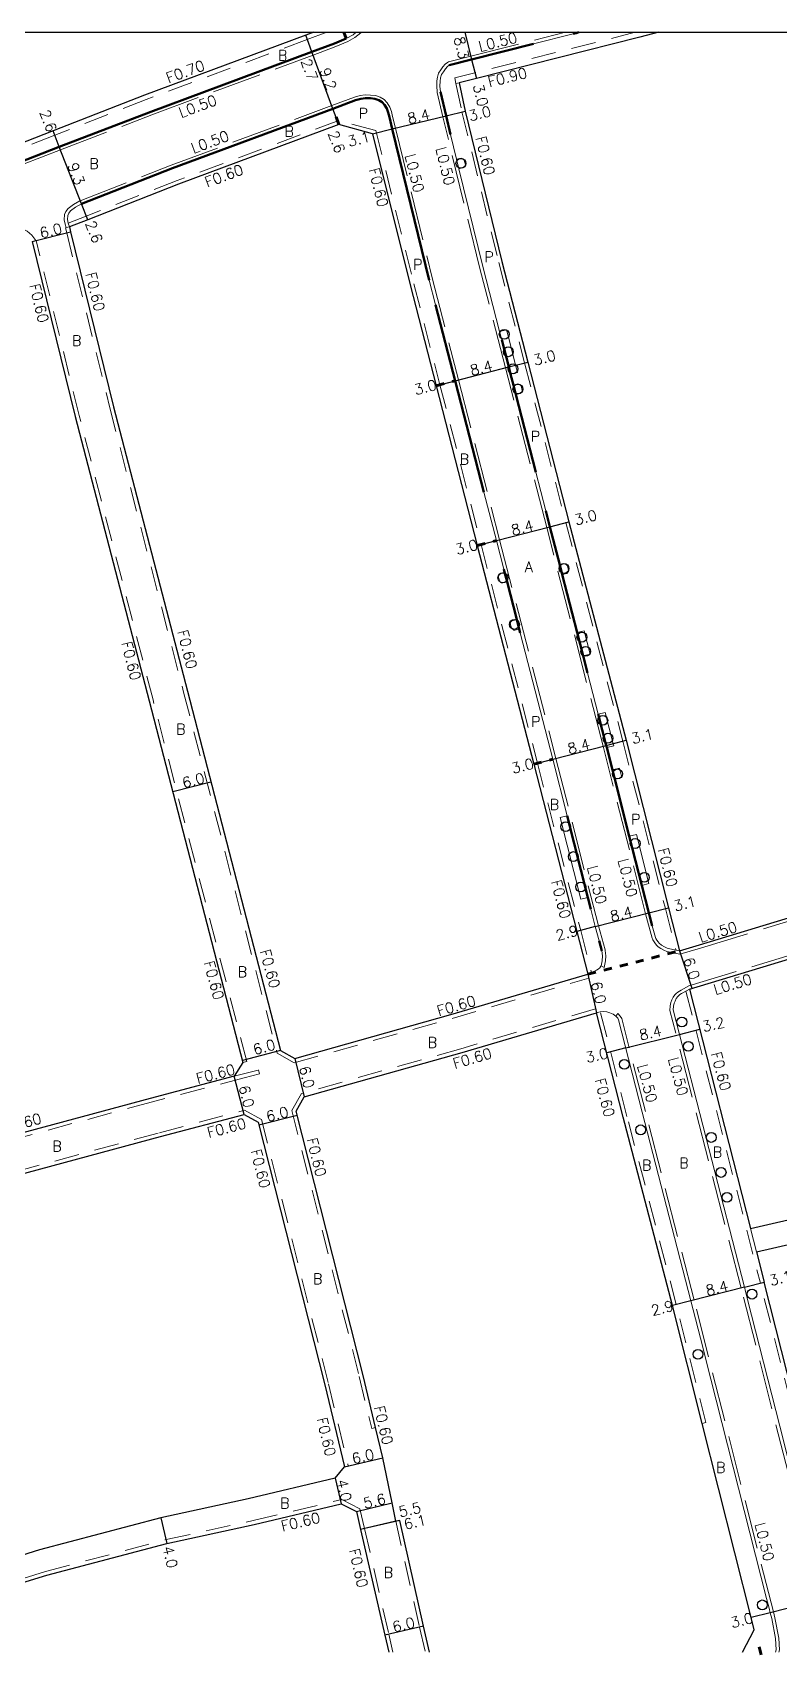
# Model space of a CAD drawing. Header units: metres. Extents: x -1600 to -800, y -111003 to -110400.
# Drawn here: x -1223.9 to -1110.2, y -110645.8 to -110400 of the extents above; entities that cross this region are included whole.
import ezdxf

# ---------------------------------------------------------------- set-up
doc = ezdxf.new("R2010")
doc.units = ezdxf.units.M
doc.header["$LTSCALE"] = 2.5
for name, pattern in [('22320', [2.5, 1.5, -1]), ('2233000', [4, 3, -1]), ('6301000', [1, 0.5, -0.5])]:
    doc.linetypes.add(name, pattern=pattern)
doc.layers.get('0').update_dxf_attribs({"color": 150, "lineweight": 50})
for name, color, linetype, lineweight in [('2101000', 177, 'Continuous', 30), ('2102000', 191, 'Continuous', 30), ('2213000', 6, 'Continuous', 9), ('2227000', 3, 'Continuous', 50), ('2232000', 4, '22320', 9), ('2233000', 62, '2233000', 9), ('2236000', 3, 'Continuous', 15), ('9201100', 215, 'Continuous', 30), ('9202200', 155, '6301000', 60), ('9203500', 155, 'Continuous', 30)]:
    doc.layers.add(name, color=color, linetype=linetype, lineweight=lineweight)
for name, color, linetype in [('2238000', 11, 'Continuous'), ('9201500', 222, 'Continuous'), ('9202100', 82, 'Continuous'), ('999', 7, 'Continuous')]:
    doc.layers.add(name, color=color, linetype=linetype)
doc.styles.add('Dm_Anotation', font='txt.shx', dxfattribs={"bigfont": 'pscdm.shx'})

# ---------------------------------------------------------------- blocks, each defined once
blk = doc.blocks.new('223800')
at = {"color": 0}
blk.add_circle((0, 0), 0.75, dxfattribs=at)

msp = doc.modelspace()

# ---------------------------------------------------------------- linework, layer by layer
at = {"layer": '2101000'}
for points in [[(-1181.05, -110400), (-1182.26, -110400.45), (-1206.8, -110409.55), (-1220.69, -110414.98), (-1235.82, -110420.89), (-1257.81, -110429.32), (-1261.45, -110430.84)], [(-1128.55, -110400), (-1131.45, -110400.76), (-1156.3, -110407.04), (-1158.92, -110407.7)], [(-1158.92, -110407.7), (-1158.01, -110411.99), (-1152.43, -110434.86), (-1148.49, -110450.13), (-1142.22, -110474.42), (-1133.54, -110507.65), (-1127.08, -110533.11), (-1125.39, -110539.67)], [(-1172.1, -110415.41), (-1177.22, -110414.04), (-1201.61, -110423.09), (-1215.42, -110428.49), (-1218.21, -110429.58)], [(-1172.1, -110415.41), (-1166.39, -110438.39), (-1162.43, -110453.73), (-1156.16, -110478.03), (-1147.59, -110511.27), (-1141.02, -110536.71), (-1139.34, -110543.21)], [(-1218.21, -110429.58), (-1218.02, -110430.35), (-1211.49, -110456.95), (-1200.27, -110500.16), (-1186.09, -110554.81)], [(-1223.85, -110431.78), (-1217.31, -110458.4), (-1206.07, -110501.67), (-1191.82, -110556.63)], [(-1125.39, -110539.67), (-1122.37, -110538.75), (-1100.82, -110532.22), (-1088.72, -110528.82), (-1082.8, -110527.16)], [(-1123.88, -110545.48), (-1099.14, -110537.98), (-1087.11, -110534.6), (-1082.8, -110533.41)], [(-1186.09, -110554.81), (-1183.93, -110556.05), (-1160.17, -110549.35), (-1139.34, -110543.21)], [(-1123.88, -110545.48), (-1114.61, -110581.89)], [(-1170.54, -110616.74), (-1171.65, -110612.14), (-1173.54, -110604.24), (-1183.74, -110564.03), (-1182.49, -110561.86), (-1158.49, -110555.11), (-1138.03, -110549.08)], [(-1114.05, -110642.89), (-1114.52, -110641.04), (-1121.97, -110611.51), (-1126.49, -110593.6), (-1133.98, -110564.97), (-1138.03, -110549.08)], [(-1191.82, -110556.63), (-1193.13, -110558.74), (-1205.91, -110562.09), (-1227.94, -110568.06), (-1229.8, -110568.62)], [(-1272.7, -110588.17), (-1244.62, -110579.36), (-1235.36, -110576.57), (-1228.06, -110574.36), (-1226.29, -110573.83), (-1204.37, -110567.89), (-1191.64, -110564.55), (-1189.51, -110565.69), (-1179.38, -110605.63), (-1176.37, -110618.14)], [(-1113.7, -110585.45), (-1112.53, -110590.05)], [(-1100.47, -110637.47), (-1106.39, -110614.2), (-1112.53, -110590.05)], [(-1168.55, -110626.4), (-1169.09, -110623.6), (-1170.54, -110616.74)], [(-1177.78, -110619.84), (-1176.37, -110618.14)], [(-1177.78, -110619.84), (-1191, -110622.98), (-1204.3, -110625.88), (-1222.77, -110630.76), (-1238.07, -110635.54)], [(-1258.85, -110646.31), (-1257.98, -110645.05), (-1257.73, -110644.98), (-1237.04, -110639.3), (-1221.66, -110634.6), (-1203.37, -110629.77), (-1190.13, -110626.88), (-1176.85, -110623.73), (-1174.53, -110624.91), (-1173.91, -110627.63), (-1170.22, -110643.7), (-1169.61, -110646.31)], [(-1163.42, -110646.31), (-1164.37, -110642.35), (-1167.96, -110626.26), (-1168.55, -110626.4)], [(-1115.82, -110646.31), (-1114.05, -110642.89)]]:
    msp.add_lwpolyline(points, dxfattribs=at)
at = {"layer": '2102000'}
for points in [[(-1114.61, -110581.89), (-1095.92, -110577.59)], [(-1113.7, -110585.45), (-1094.7, -110581.08)]]:
    msp.add_lwpolyline(points, dxfattribs=at)
at = {"layer": '2213000'}
for points in [[(-1176.12, -110400.95), (-1175.05, -110400.37), (-1174.59, -110400)], [(-1147.64, -110401.75), (-1141.6, -110400.23)], [(-1161.78, -110409.04), (-1161.84, -110408.17), (-1161.83, -110407.44), (-1161.75, -110406.93), (-1161.6, -110406.43), (-1161.31, -110406), (-1161.01, -110405.57), (-1160.72, -110405.21), (-1160.42, -110404.98)], [(-1152.45, -110446.77), (-1152.78, -110445.5), (-1155.34, -110435.59), (-1158.96, -110420.74), (-1159.32, -110419.28), (-1160.23, -110415.54)], [(-1218.21, -110429.58), (-1218.39, -110429), (-1218.52, -110428.47), (-1218.45, -110427.85), (-1218.3, -110427.5), (-1218.03, -110427.12), (-1217.3, -110426.6), (-1216.36, -110426.06)], [(-1163.48, -110437.66), (-1162.5, -110441.46)], [(-1145.74, -110472.78), (-1147.26, -110466.88)], [(-1152.14, -110481.61), (-1153.26, -110477.28), (-1155.15, -110469.94)], [(-1142.5, -110519.11), (-1144.68, -110510.52), (-1149.64, -110491.31)], [(-1137.77, -110503.68), (-1139.39, -110497.4)], [(-1137.63, -110538.12), (-1138.21, -110535.98), (-1138.89, -110533.32)], [(-1129.54, -110535.86), (-1129.06, -110537.62), (-1129, -110537.76), (-1128.84, -110538.05), (-1128.66, -110538.31), (-1128.5, -110538.49), (-1128.12, -110538.8), (-1127.7, -110539.05), (-1127.26, -110539.25), (-1127.13, -110539.31), (-1125.93, -110539.55), (-1125.39, -110539.67)], [(-1139.34, -110543.21), (-1138.79, -110542.97), (-1138.02, -110542.62), (-1137.77, -110542.44), (-1137.54, -110542.22), (-1137.36, -110541.98), (-1137.34, -110541.95), (-1137.25, -110541.7), (-1137.2, -110541.44), (-1137.17, -110541.18), (-1137.16, -110541.1), (-1137.13, -110540.54), (-1137.13, -110540.43), (-1137.21, -110539.66)], [(-1115.53, -110590.82), (-1126.39, -110548.65), (-1126.31, -110548.05), (-1126.2, -110547.61), (-1126.09, -110547.29), (-1125.9, -110546.93), (-1125.67, -110546.6), (-1125.57, -110546.49), (-1125.34, -110546.31), (-1125.08, -110546.16), (-1124.91, -110546.07), (-1123.88, -110545.48)], [(-1137.45, -110548.93), (-1138.03, -110549.08)], [(-1137.45, -110548.93), (-1136.95, -110548.88), (-1136.44, -110548.95), (-1136.01, -110549.09), (-1135.52, -110549.3), (-1135.1, -110549.61), (-1134.8, -110549.92), (-1134.67, -110550.13)], [(-1110.79, -110646.31), (-1110.72, -110645.93), (-1110.81, -110644.23), (-1111.38, -110641.19), (-1111.61, -110640.3), (-1111.79, -110639.59), (-1112.16, -110638.14), (-1121.51, -110601.38), (-1121.88, -110599.93), (-1123.67, -110592.89), (-1131.08, -110564.21), (-1134.67, -110550.13)], [(-1096.96, -110646.31), (-1097.18, -110646.25), (-1098.79, -110645.43), (-1100.4, -110644.24), (-1101.8, -110642.62), (-1102.52, -110641.43), (-1103.25, -110639.12), (-1103.47, -110638.23), (-1106.21, -110627.45), (-1106.58, -110626), (-1109.18, -110615.78), (-1109.55, -110614.32), (-1115.07, -110592.65), (-1115.44, -110591.2), (-1115.53, -110590.82)]]:
    msp.add_lwpolyline(points, dxfattribs=at)
at = {"layer": '2227000'}
for points in [[(-1141.6, -110400.23), (-1141.13, -110400.11), (-1140.7, -110400)], [(-1258.85, -110432.46), (-1256.87, -110431.74), (-1234.82, -110423.29), (-1219.75, -110417.4), (-1205.83, -110412.07), (-1181.32, -110402.98), (-1177.89, -110401.71), (-1176.12, -110400.95)], [(-1160.42, -110404.98), (-1157.03, -110404.13), (-1147.64, -110401.75)], [(-1174.69, -110410.33), (-1178.12, -110411.61), (-1202.54, -110420.66), (-1216.36, -110426.06)], [(-1169.09, -110414.66), (-1169.53, -110412.92), (-1169.71, -110412.19), (-1169.92, -110411.57), (-1170.27, -110411.02), (-1170.64, -110410.61), (-1171.15, -110410.31), (-1171.75, -110410.09), (-1172.42, -110410.03), (-1173.19, -110410.01), (-1173.87, -110410.12), (-1174.69, -110410.33)], [(-1160.23, -110415.54), (-1160.92, -110412.71), (-1161.78, -110409.04)], [(-1163.48, -110437.66), (-1169.09, -110414.66)], [(-1155.15, -110469.94), (-1159.53, -110452.98), (-1162.5, -110441.46)], [(-1147.26, -110466.88), (-1150.31, -110455.09), (-1150.68, -110453.64), (-1151.11, -110451.99), (-1151.39, -110450.88), (-1152.45, -110446.77)], [(-1139.39, -110497.4), (-1140.06, -110494.82), (-1140.97, -110491.28), (-1143.25, -110482.44), (-1143.62, -110480.99), (-1145.12, -110475.18), (-1145.74, -110472.78)], [(-1149.64, -110491.31), (-1149.78, -110490.75), (-1150.16, -110489.3), (-1151.64, -110483.55), (-1152.01, -110482.1), (-1152.14, -110481.61)], [(-1129.54, -110535.86), (-1130.08, -110533.88), (-1131.14, -110529.71), (-1133.04, -110522.24), (-1135.24, -110513.56), (-1135.6, -110512.16), (-1136.47, -110508.74), (-1136.55, -110508.43), (-1137.77, -110503.68)], [(-1138.89, -110533.32), (-1139.34, -110531.55), (-1142.5, -110519.11)], [(-1137.21, -110539.66), (-1137.63, -110538.12)]]:
    msp.add_lwpolyline(points, dxfattribs=at)
at = {"layer": '2232000'}
for points in [[(-1179.04, -110400), (-1182.02, -110401.11), (-1206.55, -110410.21), (-1220.44, -110415.63), (-1235.57, -110421.54), (-1257.55, -110429.97), (-1261.09, -110431.45)], [(-1132.13, -110400), (-1156.52, -110406.16), (-1159.6, -110406.94), (-1159.41, -110407.8), (-1158.92, -110407.7)], [(-1159.41, -110407.8), (-1158.5, -110412.1), (-1152.91, -110434.98), (-1148.97, -110450.26), (-1142.7, -110474.55), (-1134.03, -110507.78), (-1127.56, -110533.23), (-1125.93, -110539.55)], [(-1171.6, -110414.92), (-1177.25, -110413.42), (-1201.82, -110422.53), (-1215.64, -110427.93), (-1218.39, -110429)], [(-1171.6, -110414.92), (-1165.81, -110438.24), (-1161.85, -110453.58), (-1155.58, -110477.88), (-1147.01, -110511.12), (-1140.44, -110536.56), (-1138.79, -110542.97)], [(-1218.8, -110429.72), (-1218.7, -110429.7), (-1218.21, -110429.58)], [(-1218.8, -110429.72), (-1218.61, -110430.49), (-1212.07, -110457.09), (-1200.85, -110500.31), (-1186.61, -110555.2)], [(-1218.39, -110429), (-1218.21, -110429.58)], [(-1223.85, -110431.78), (-1223.32, -110431.65), (-1223.27, -110431.64)], [(-1191.82, -110556.63), (-1191.24, -110556.48), (-1205.49, -110501.52), (-1216.73, -110458.25), (-1223.27, -110431.64)], [(-1125.93, -110539.55), (-1125.39, -110539.67)], [(-1139.34, -110543.21), (-1138.79, -110542.97)], [(-1139.2, -110543.8), (-1139.22, -110543.71), (-1139.34, -110543.21)], [(-1186.61, -110555.2), (-1184.01, -110556.7), (-1160, -110549.93), (-1139.2, -110543.8)], [(-1124.42, -110545.79), (-1113.11, -110590.2)], [(-1138.2, -110548.5), (-1158.66, -110554.54), (-1182.89, -110561.35), (-1184.38, -110563.94), (-1174.12, -110604.38), (-1172.23, -110612.28)], [(-1138.03, -110549.08), (-1138.2, -110548.5)], [(-1121.39, -110611.36), (-1125.9, -110593.45), (-1133.4, -110564.83), (-1137.45, -110548.93)], [(-1193.13, -110558.74), (-1189.44, -110557.77), (-1189.29, -110558.35), (-1191.62, -110558.96)], [(-1191.62, -110558.96), (-1205.76, -110562.67), (-1227.77, -110568.63), (-1229.52, -110569.16)], [(-1273.13, -110587.68), (-1244.8, -110578.79), (-1235.54, -110575.99), (-1228.13, -110573.76), (-1226.45, -110573.25), (-1204.52, -110567.31), (-1191.56, -110563.91), (-1188.99, -110565.29), (-1178.8, -110605.49), (-1175.79, -110618)], [(-1113.7, -110585.45), (-1114.61, -110581.89)], [(-1106.97, -110614.35), (-1113.11, -110590.2)], [(-1121.97, -110611.51), (-1121.39, -110611.36)], [(-1172.23, -110612.28), (-1171.65, -110612.14)], [(-1176.37, -110618.14), (-1175.79, -110618)], [(-1259.57, -110646.31), (-1258.36, -110644.53), (-1257.89, -110644.4), (-1237.21, -110638.72), (-1221.83, -110634.03), (-1203.51, -110629.19), (-1190.26, -110626.29), (-1176.78, -110623.09), (-1174.01, -110624.5), (-1173.32, -110627.49), (-1169.63, -110643.56), (-1168.99, -110646.31)], [(-1168.55, -110626.4), (-1164.96, -110642.49), (-1164.04, -110646.31)]]:
    msp.add_lwpolyline(points, dxfattribs=at)
at = {"layer": '2233000'}
for points in [[(-1175.88, -110401.39), (-1174.77, -110400.79), (-1173.87, -110400.06), (-1173.84, -110400)], [(-1125.37, -110540.18), (-1127.34, -110539.76), (-1127.8, -110539.56), (-1128.25, -110539.32), (-1128.66, -110539.03), (-1128.85, -110538.87), (-1129.08, -110538.61), (-1129.27, -110538.31), (-1129.44, -110538.01), (-1129.52, -110537.82), (-1129.54, -110537.75), (-1130.56, -110534.01), (-1137.03, -110508.55), (-1145.61, -110475.3), (-1151.88, -110451.01), (-1155.82, -110435.71), (-1161.41, -110412.83), (-1162.26, -110409.15), (-1162.27, -110409.07), (-1162.34, -110408.18), (-1162.33, -110407.4), (-1162.24, -110406.83), (-1162.06, -110406.21), (-1161.72, -110405.72), (-1161.41, -110405.27), (-1161.07, -110404.84), (-1160.71, -110404.58), (-1160.54, -110404.5), (-1157.15, -110403.64), (-1142.74, -110400)], [(-1261.93, -110431.02), (-1261.24, -110432.15), (-1260.78, -110432.6), (-1260.13, -110432.88), (-1259.57, -110432.97), (-1258.84, -110432.96), (-1258.68, -110432.93), (-1256.69, -110432.21), (-1234.64, -110423.76), (-1219.57, -110417.87), (-1205.65, -110412.54), (-1181.15, -110403.45), (-1177.7, -110402.17), (-1175.88, -110401.39)], [(-1218.7, -110429.7), (-1218.86, -110429.16), (-1219.02, -110428.51), (-1218.94, -110427.72), (-1218.73, -110427.25), (-1218.38, -110426.77), (-1217.57, -110426.18), (-1216.61, -110425.63), (-1216.55, -110425.6), (-1202.71, -110420.2), (-1178.3, -110411.14), (-1174.86, -110409.86)], [(-1168.6, -110414.55), (-1169.04, -110412.8), (-1169.23, -110412.05), (-1169.47, -110411.36), (-1169.86, -110410.72), (-1170.32, -110410.22), (-1170.94, -110409.85), (-1171.64, -110409.6), (-1172.39, -110409.53), (-1173.23, -110409.51), (-1173.98, -110409.63), (-1174.86, -110409.86)], [(-1168.6, -110414.55), (-1163, -110437.53), (-1159.04, -110452.85), (-1152.77, -110477.15), (-1144.2, -110510.39), (-1137.73, -110535.86), (-1136.73, -110539.53), (-1136.71, -110539.61), (-1136.63, -110540.42), (-1136.67, -110541.17), (-1136.88, -110542.2), (-1137.34, -110541.95)], [(-1264.25, -110447.33), (-1264.52, -110446.33), (-1264.58, -110445.79), (-1264.51, -110445.19), (-1264.27, -110444.65), (-1264.03, -110444.27), (-1263.55, -110443.87), (-1262.8, -110443.4), (-1262.71, -110443.36), (-1258.22, -110441.63), (-1253.65, -110439.93), (-1231.64, -110431.49), (-1227.14, -110429.74), (-1226.95, -110429.7), (-1226.2, -110429.72), (-1225.42, -110429.84), (-1224.65, -110430.22), (-1223.95, -110430.83), (-1223.32, -110431.65)], [(-1125.37, -110540.18), (-1122.22, -110539.23), (-1100.68, -110532.7), (-1088.59, -110529.3), (-1082.8, -110527.68)], [(-1123.99, -110544.99), (-1099.28, -110537.5), (-1087.24, -110534.12), (-1082.8, -110532.89)], [(-1116.02, -110590.94), (-1126.87, -110548.73), (-1126.82, -110548.02), (-1126.71, -110547.54), (-1126.55, -110547.09), (-1126.36, -110546.69), (-1126.11, -110546.33), (-1125.93, -110546.13), (-1125.68, -110545.93), (-1125.4, -110545.77), (-1125.16, -110545.63), (-1123.99, -110544.99)], [(-1135.1, -110549.61), (-1134.8, -110549.21)], [(-1134.8, -110549.21), (-1134.76, -110549.24), (-1134.41, -110549.61), (-1134.2, -110549.93)], [(-1110.28, -110646.31), (-1110.22, -110645.96), (-1110.31, -110644.17), (-1110.9, -110641.09), (-1110.9, -110641.07), (-1111.13, -110640.18), (-1123.19, -110592.76), (-1130.59, -110564.09), (-1134.2, -110549.93)], [(-1098.16, -110646.31), (-1099.06, -110645.86), (-1100.75, -110644.61), (-1102.21, -110642.92), (-1102.98, -110641.64), (-1103.73, -110639.25), (-1103.96, -110638.36), (-1116.02, -110590.94)]]:
    msp.add_lwpolyline(points, dxfattribs=at)
at = {"layer": '2236000'}
for points in [[(-1158.07, -110420.41), (-1158, -110420.31), (-1157.98, -110420.23), (-1157.97, -110420.14), (-1158.15, -110419.44), (-1158.25, -110419.32), (-1158.36, -110419.23), (-1158.49, -110419.16), (-1158.64, -110419.12), (-1159.32, -110419.28), (-1158.96, -110420.74), (-1158.28, -110420.57), (-1158.16, -110420.49)], [(-1151.72, -110445.23), (-1152.78, -110445.5), (-1152.45, -110446.77), (-1151.39, -110450.88), (-1151.11, -110451.99), (-1150.04, -110451.71), (-1150.33, -110450.61), (-1151.39, -110446.5)], [(-1149.42, -110454.75), (-1149.36, -110454.65), (-1149.34, -110454.57), (-1149.33, -110454.48), (-1149.51, -110453.77), (-1149.61, -110453.66), (-1149.73, -110453.57), (-1149.86, -110453.5), (-1150, -110453.46), (-1150.68, -110453.64), (-1150.31, -110455.09), (-1149.63, -110454.91), (-1149.51, -110454.83)], [(-1142.37, -110482.1), (-1142.3, -110482), (-1142.28, -110481.92), (-1142.27, -110481.83), (-1142.45, -110481.13), (-1142.55, -110481.01), (-1142.67, -110480.93), (-1142.8, -110480.86), (-1142.95, -110480.82), (-1143.62, -110480.99), (-1143.25, -110482.44), (-1142.57, -110482.27), (-1142.46, -110482.19)], [(-1152.9, -110482.45), (-1152.96, -110482.54), (-1152.99, -110482.62), (-1152.99, -110482.71), (-1152.81, -110483.42), (-1152.71, -110483.53), (-1152.59, -110483.62), (-1152.46, -110483.69), (-1152.32, -110483.73), (-1151.64, -110483.55), (-1152.01, -110482.1), (-1152.69, -110482.28), (-1152.81, -110482.36)], [(-1151.04, -110489.64), (-1151.11, -110489.74), (-1151.13, -110489.82), (-1151.14, -110489.9), (-1150.95, -110490.61), (-1150.85, -110490.72), (-1150.73, -110490.81), (-1150.6, -110490.88), (-1150.46, -110490.92), (-1149.78, -110490.75), (-1150.16, -110489.3), (-1150.84, -110489.47), (-1150.95, -110489.55)], [(-1139.9, -110491.01), (-1138.99, -110494.55), (-1140.06, -110494.82), (-1140.97, -110491.28)], [(-1136.71, -110503.4), (-1135.48, -110508.16), (-1135.4, -110508.47), (-1136.47, -110508.74), (-1136.55, -110508.43), (-1137.77, -110503.68)], [(-1134.18, -110513.29), (-1135.24, -110513.56), (-1135.6, -110512.16), (-1134.53, -110511.89)], [(-1143.56, -110519.38), (-1140.41, -110531.82), (-1139.34, -110531.55), (-1142.5, -110519.11)], [(-1131.97, -110521.97), (-1133.04, -110522.24), (-1131.14, -110529.71), (-1130.07, -110529.44)]]:
    msp.add_lwpolyline(points, close=True, dxfattribs=at)
at = {"layer": '9201100'}
for points in [[(-1181.32, -110402.98), (-1182.26, -110400.45)], [(-1158.07, -110400), (-1157.03, -110404.13)], [(-1178.12, -110411.61), (-1181.32, -110402.98)], [(-1157.03, -110404.13), (-1156.3, -110407.04)], [(-1177.22, -110414.04), (-1178.12, -110411.61)], [(-1169.09, -110414.66), (-1160.92, -110412.71)], [(-1160.92, -110412.71), (-1158.01, -110411.99)], [(-1219.75, -110417.4), (-1220.69, -110414.98)], [(-1172.1, -110415.41), (-1169.09, -110414.66)], [(-1216.36, -110426.06), (-1219.75, -110417.4)], [(-1215.42, -110428.49), (-1216.36, -110426.06)], [(-1223.85, -110431.78), (-1218.02, -110430.35)], [(-1159.53, -110452.98), (-1151.39, -110450.88)], [(-1151.39, -110450.88), (-1148.49, -110450.13)], [(-1162.43, -110453.73), (-1159.53, -110452.98)], [(-1145.12, -110475.18), (-1142.22, -110474.42)], [(-1153.26, -110477.28), (-1145.12, -110475.18)], [(-1156.16, -110478.03), (-1153.26, -110477.28)], [(-1144.68, -110510.52), (-1136.55, -110508.43)], [(-1136.55, -110508.43), (-1133.54, -110507.65)], [(-1147.59, -110511.27), (-1144.68, -110510.52)], [(-1196.68, -110513.99), (-1202.49, -110515.5)], [(-1130.08, -110533.88), (-1127.08, -110533.11)], [(-1138.21, -110535.98), (-1130.08, -110533.88)], [(-1138.21, -110535.98), (-1141.02, -110536.71)], [(-1125.39, -110539.67), (-1123.51, -110545.36)], [(-1139.34, -110543.21), (-1138.03, -110549.08)], [(-1133.57, -110554.43), (-1125.43, -110552.36)], [(-1125.43, -110552.36), (-1122.33, -110551.57)], [(-1186.09, -110554.81), (-1191.9, -110556.31)], [(-1133.57, -110554.43), (-1136.48, -110555.17)], [(-1183.93, -110556.05), (-1182.49, -110561.86)], [(-1191.64, -110564.55), (-1193.13, -110558.74)], [(-1189.4, -110566.13), (-1183.58, -110564.65)], [(-1115.53, -110590.82), (-1123.67, -110592.89)], [(-1115.53, -110590.82), (-1112.53, -110590.05)], [(-1123.67, -110592.89), (-1126.49, -110593.6)], [(-1176.37, -110618.14), (-1170.54, -110616.74)], [(-1177.78, -110619.84), (-1176.85, -110623.73)], [(-1204.3, -110625.88), (-1203.37, -110629.77)], [(-1167.96, -110626.26), (-1173.91, -110627.63)], [(-1168.55, -110626.4), (-1173.91, -110627.63)], [(-1103.47, -110638.23), (-1111.61, -110640.3)], [(-1111.61, -110640.3), (-1114.52, -110641.04)], [(-1164.37, -110642.35), (-1170.22, -110643.7)]]:
    msp.add_lwpolyline(points, dxfattribs=at)
at = {"layer": '9201100', "flags": 128}
msp.add_lwpolyline([(-1174.53, -110624.91), (-1169.09, -110623.6)], dxfattribs=at)
at = {"layer": '9202200'}
for points in [[(-1176.47, -110400), (-1176.12, -110400.95)], [(-1177.22, -110414.04), (-1178.12, -110411.61)], [(-1162.43, -110453.73), (-1159.53, -110452.98)], [(-1156.16, -110478.03), (-1153.26, -110477.28)], [(-1147.59, -110511.27), (-1144.68, -110510.52)], [(-1139.34, -110543.21), (-1125.39, -110539.67)], [(-1106.29, -110673.38), (-1113.39, -110645.14)]]:
    msp.add_lwpolyline(points, dxfattribs=at)
at = {"layer": '999'}
msp.add_lwpolyline([(-1600, -110400), (-800, -110400), (-800, -111000), (-1600, -111000)], close=True, dxfattribs=at)

# ---------------------------------------------------------------- block references
at = {"layer": '2238000'}
for p in [(-1158.66, -110419.92), (-1152.07, -110445.92), (-1151.44, -110448.57), (-1150.73, -110451.16), (-1149.99, -110454.24), (-1142.98, -110481.52), (-1152.27, -110482.94), (-1150.52, -110490.03), (-1140.25, -110491.96), (-1139.69, -110494.13), (-1137.08, -110504.62), (-1136.29, -110507.33), (-1134.84, -110512.76), (-1142.72, -110520.77), (-1132.14, -110523.34), (-1141.55, -110525.33), (-1130.75, -110528.49), (-1140.42, -110529.95), (-1125.05, -110550.48), (-1124.07, -110554.19), (-1133.79, -110556.91), (-1131.32, -110566.88), (-1120.58, -110568.03), (-1119.08, -110573.35), (-1118.18, -110577.13), (-1114.37, -110591.86), (-1122.6, -110601.01), (-1112.81, -110639.11)]:
    msp.add_blockref('223800', p, dxfattribs=at)

# ---------------------------------------------------------------- texts
at = {"layer": '9201500', "style": 'Dm_Anotation'}
for s, rotation, p in [('8.3', 284.1809, (-1159.76, -110400.88)), ('2.7', 290.3571, (-1183.05, -110404.36)), ('9.2', 290.3555, (-1180.19, -110405.76)), ('3.0', 284.1809, (-1156.85, -110408.1)), ('2.6', 291.3241, (-1222.8, -110412.14)), ('8.4', 13.4424, (-1166.58, -110413.96)), ('3.0', 13.951, (-1157.27, -110413.53)), ('2.6', 290.3568, (-1178.9, -110415.33)), ('3.1', 13.951, (-1175.66, -110417.4)), ('9.3', 291.3276, (-1218.54, -110420.21)), ('6.0', 13.7679, (-1222.52, -110431.35)), ('2.6', 291.3246, (-1215.84, -110429.04)), ('3.0', 14.4672, (-1147.42, -110450.68)), ('8.4', 14.4671, (-1157.03, -110452.23)), ('3.0', 14.4671, (-1165.53, -110455.17)), ('8.4', 14.4671, (-1150.77, -110476.53)), ('3.0', 14.5433, (-1141.15, -110474.97)), ('3.0', 14.4671, (-1159.26, -110479.47)), ('3.1', 14.4672, (-1132.52, -110508.22)), ('8.4', 14.4107, (-1142.19, -110509.78)), ('3.0', 14.4107, (-1150.74, -110512.74)), ('6.0', 14.2802, (-1200.83, -110514.95)), ('8.4', 14.4671, (-1135.72, -110535.24)), ('3.1', 14.4672, (-1126.06, -110533.67)), ('2.9', 14.4553, (-1144, -110538.13)), ('6.0', 288.2772, (-1124.85, -110540.96)), ('6.0', 283.9774, (-1138.91, -110544.55)), ('3.2', 12.3922, (-1121.75, -110552)), ('8.4', 12.3921, (-1131.33, -110553.28)), ('6.0', 15.3542, (-1190.03, -110555.51)), ('3.0', 12.3957, (-1139.49, -110556.7)), ('6.0', 284.0277, (-1183.28, -110557.39)), ('6.0', 284.4417, (-1192.47, -110560.33)), ('6.0', 14.2304, (-1188.06, -110565.69)), ('8.4', 14.2734, (-1121.18, -110592.15)), ('3.1', 14.2734, (-1111.51, -110590.62)), ('2.9', 14.2733, (-1129.49, -110595.18)), ('6.0', 13.5282, (-1175.04, -110617.72)), ('4.0', 283.3603, (-1177.59, -110620.2)), ('5.6', 13.528, (-1173.29, -110624.5)), ('5.5', 12.9346, (-1167.92, -110625.8)), ('6.1', 12.9346, (-1167.13, -110627.68)), ('4.0', 283.4388, (-1204.06, -110630.34)), ('6.0', 12.9614, (-1168.88, -110643.29)), ('3.0', 14.2734, (-1117.4, -110642.64))]:
    msp.add_text(s, height=1.6, rotation=rotation, dxfattribs=at).set_placement(p)
at = {"layer": '9202100', "style": 'Dm_Anotation'}
for s, p in [('B', (-1186.5, -110404.3)), ('P', (-1174.21, -110413.11)), ('B', (-1185.49, -110415.85)), ('B', (-1215.18, -110420.77)), ('P', (-1165.92, -110436.1)), ('P', (-1155.08, -110434.94)), ('B', (-1217.83, -110447.68)), ('P', (-1148.03, -110462.22)), ('B', (-1158.85, -110465.7)), ('A', (-1148.93, -110482.08)), ('B', (-1201.97, -110506.76)), ('P', (-1147.98, -110505.62)), ('B', (-1145.14, -110518.22)), ('P', (-1132.78, -110520.46)), ('B', (-1192.62, -110543.65)), ('B', (-1163.72, -110554.4)), ('B', (-1220.82, -110570.15)), ('B', (-1120.35, -110571.06)), ('B', (-1131.12, -110573.04)), ('B', (-1125.45, -110572.73)), ('B', (-1181.17, -110590.34)), ('B', (-1119.84, -110619.02)), ('B', (-1186.15, -110624.44)), ('B', (-1170.41, -110634.99))]:
    msp.add_text(s, height=1.6, dxfattribs=at).set_placement(p)
at = {"layer": '9203500', "style": 'Dm_Anotation'}
for s, rotation, p in [('L0.50', 14.181, (-1155.74, -110402.96)), ('F0.70', 20.3578, (-1203.13, -110407.77)), ('F0.90', 14.181, (-1154.31, -110408.35)), ('L0.50', 20.3565, (-1201.2, -110413.03)), ('L0.50', 20.3565, (-1199.36, -110418.46)), ('L0.50', 283.7085, (-1162.51, -110417.63)), ('F0.60', 283.7084, (-1156.43, -110416.01)), ('F0.60', 20.3567, (-1197.25, -110423.61)), ('L0.50', 283.7088, (-1167.19, -110418.7)), ('F0.60', 283.951, (-1172.68, -110420.84)), ('F0.60', 283.8071, (-1215.78, -110436.7)), ('F0.60', 283.8066, (-1224.31, -110438.45)), ('F0.60', 284.2795, (-1201.79, -110491.09)), ('F0.60', 284.2798, (-1210.32, -110492.84)), ('L0.50', 284.249, (-1134.79, -110525.86)), ('F0.60', 284.249, (-1128.72, -110524.25)), ('L0.50', 284.2491, (-1139.47, -110526.93)), ('F0.60', 284.4671, (-1144.96, -110529.08)), ('L0.50', 16.8672, (-1122.19, -110538.43)), ('F0.60', 285.3543, (-1189.26, -110539.68)), ('F0.60', 285.3563, (-1197.79, -110541.43)), ('L0.50', 16.8631, (-1119.95, -110546.37)), ('F0.60', 16.4238, (-1162.02, -110549.64)), ('F0.60', 16.4361, (-1159.59, -110557.62)), ('F0.60', 285.0926, (-1120.65, -110555.26)), ('F0.60', 14.6948, (-1198.69, -110559.91)), ('L0.50', 285.0926, (-1131.85, -110557.12)), ('L0.50', 285.0926, (-1127.16, -110556.09)), ('F0.60', 285.0926, (-1138.33, -110559.27)), ('F0.60', 15.1593, (-1228.13, -110567.42)), ('F0.60', 14.6948, (-1197.02, -110568.12)), ('F0.60', 284.2297, (-1190.65, -110570.05)), ('F0.60', 284.2292, (-1182.13, -110568.3)), ('F0.60', 283.5727, (-1171.92, -110609.04)), ('F0.60', 283.5045, (-1180.61, -110610.8)), ('F0.60', 13.3572, (-1185.8, -110627.95)), ('L0.50', 284.2734, (-1113.98, -110626.83)), ('F0.60', 282.9345, (-1175.68, -110630.75))]:
    msp.add_text(s, height=1.6, rotation=rotation, dxfattribs=at).set_placement(p)

doc.saveas('drawing.dxf')
